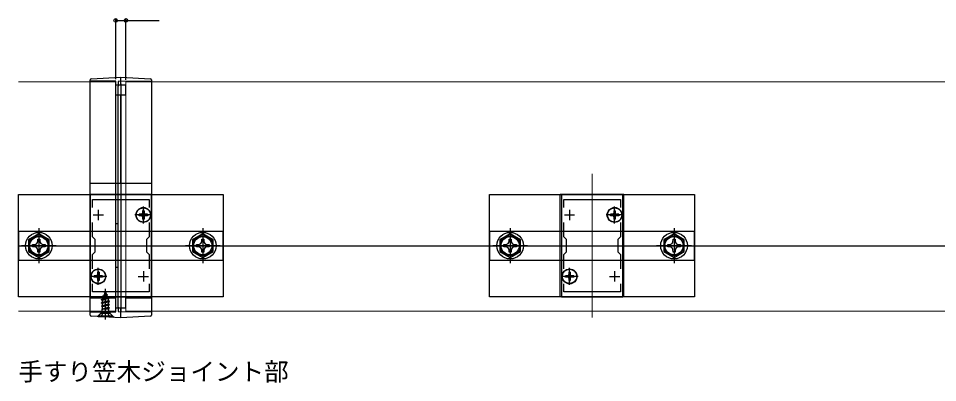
# Model space of a CAD drawing. Units: millimetres, scale not verified. Extents: x -875 to 875, y -1300 to 1294.
# Drawn here: x -310.5 to 138.1, y 439.7 to 617.6 of the extents above; entities that cross this region are included whole.
import ezdxf
from ezdxf.enums import TextEntityAlignment as Align

# ---------------------------------------------------------------- set-up
doc = ezdxf.new("R2010")
doc.units = ezdxf.units.MM
doc.header["$LTSCALE"] = 8
for name, color, linetype in [('0-1_USER1', 3, 'Continuous'), ('0-2_YKK_11', 7, 'Continuous'), ('0-5_YKK_13', 4, 'Continuous'), ('0-7_YKK_D', 6, 'Continuous'), ('0-9_YSS_K', 3, 'Continuous')]:
    doc.layers.add(name, color=color, linetype=linetype)
doc.layers.add('0-4_YKK_12', color=2, linetype='Continuous', lineweight=18)
doc.styles.add('ＭＳ ゴシック', font='')
doc.styles.get('ＭＳ ゴシック').set_extended_font_data('MS Gothic')

msp = doc.modelspace()

# ---------------------------------------------------------------- linework, layer by layer
at = {"layer": '0-2_YKK_11'}
for p, q in [((-274, 521.609), (-269, 521.609)), ((-271.5, 524.109), (-271.5, 519.109)), ((-252, 521.609), (-247, 521.609)), ((-249.5, 524.109), (-249.5, 519.109)), ((-44, 521.609), (-39, 521.609)), ((-41.5, 524.109), (-41.5, 519.109)), ((-22, 521.609), (-17, 521.609)), ((-19.5, 524.109), (-19.5, 519.109)), ((-271.5, 494.109), (-271.5, 489.109)), ((-249.5, 494.109), (-249.5, 489.109)), ((-41.5, 494.109), (-41.5, 489.109)), ((-19.5, 494.109), (-19.5, 489.109)), ((-274, 491.609), (-269, 491.609)), ((-252, 491.609), (-247, 491.609)), ((-44, 491.609), (-39, 491.609)), ((-22, 491.609), (-17, 491.609))]:
    msp.add_line(p, q, dxfattribs=at)
for points in [[(-275.5, 531.609), (-275.5, 481.609), (-245.5, 481.609), (-245.5, 531.609)], [(-45.5, 531.609), (-45.5, 481.609), (-15.5, 481.609), (-15.5, 531.609)]]:
    msp.add_lwpolyline(points, close=True, dxfattribs=at)
for points in [[(-274.3, 525.242), (-274.3, 529.109), (-246.7, 529.109), (-246.7, 525.242)], [(-44.3, 525.242), (-44.3, 529.109), (-16.7, 529.109), (-16.7, 525.242)], [(-274.3, 495.242), (-274.3, 502.309), (-273, 503.609), (-273, 509.609), (-274.3, 510.909), (-274.3, 517.976)], [(-246.7, 517.976), (-246.7, 510.909), (-248, 509.609), (-248, 503.609), (-246.7, 502.309), (-246.7, 495.242)], [(-44.3, 495.242), (-44.3, 502.309), (-43, 503.609), (-43, 509.609), (-44.3, 510.909), (-44.3, 517.976)], [(-16.7, 517.976), (-16.7, 510.909), (-18, 509.609), (-18, 503.609), (-16.7, 502.309), (-16.7, 495.242)], [(-246.7, 487.976), (-246.7, 484.109), (-274.3, 484.109), (-274.3, 487.976)], [(-16.7, 487.976), (-16.7, 484.109), (-44.3, 484.109), (-44.3, 487.976)]]:
    msp.add_lwpolyline(points, dxfattribs=at)
at = {"layer": '0-4_YKK_12'}
for p, q in [((-310.5, 586.609), (-275.5, 586.609)), ((-275.5, 586.609), (-263, 586.609)), ((-263, 474.609), (-263, 586.609)), ((-258, 474.609), (-258, 586.609)), ((-258, 586.609), (-245.5, 586.609)), ((-260.5, 471.609), (-260.5, 541.609)), ((-30.5, 471.609), (-30.5, 541.609)), ((-310.5, 474.609), (-275.5, 474.609)), ((-275.5, 474.609), (-263, 474.609)), ((-258, 474.609), (-245.5, 474.609))]:
    msp.add_line(p, q, dxfattribs=at)
for points in [[(-247.134, 586.609), (784.5, 586.609), (797, 586.609)], [(-247.134, 474.609), (784.5, 474.609), (797, 474.609)]]:
    msp.add_lwpolyline(points, dxfattribs=at)
at = {"layer": '0-5_YKK_13'}
for p, q in [((-275.031, 588.02), (-260.5, 588.909)), ((-260.5, 588.909), (-245.969, 588.02)), ((-263, 586.865), (-275.5, 586.909)), ((-275.5, 475.183), (-275.5, 584.723)), ((-263, 585.109), (-258, 585.109)), ((-263, 476.401), (-263, 584.562)), ((-245.5, 586.909), (-261.8, 586.767)), ((-261.8, 476.5), (-261.8, 584.464)), ((-260.5, 585.614), (-260.5, 474.236)), ((-260.5, 585.109), (-260.5, 585.551)), ((-258, 580.109), (-258, 585.109)), ((-245.5, 584.723), (-245.5, 475.183)), ((-258, 580.109), (-263, 580.109)), ((-260.5, 537.109), (-260.5, 580.109)), ((-275.5, 537.109), (-245.5, 537.109)), ((-15, 531.609), (-46, 531.609)), ((-15, 481.609), (-15, 531.609)), ((-249.5, 517.459), (-249.5, 525.759)), ((-19.5, 517.459), (-19.5, 525.759)), ((-245.35, 521.609), (-253.65, 521.609)), ((-251.55, 521.959), (-251.55, 521.259)), ((-250.35, 521.959), (-251.55, 521.959)), ((-250.35, 521.259), (-251.55, 521.259)), ((-249.15, 523.659), (-249.85, 523.659)), ((-249.85, 523.659), (-249.85, 522.459)), ((-249.85, 520.759), (-249.85, 519.559)), ((-249.15, 523.659), (-249.15, 522.459)), ((-249.15, 520.759), (-249.15, 519.559)), ((-247.45, 521.959), (-248.65, 521.959)), ((-247.45, 521.259), (-248.65, 521.259)), ((-247.45, 521.959), (-247.45, 521.259)), ((-15.35, 521.609), (-23.65, 521.609)), ((-21.55, 521.959), (-21.55, 521.259)), ((-20.35, 521.959), (-21.55, 521.959)), ((-20.35, 521.259), (-21.55, 521.259)), ((-19.15, 523.659), (-19.85, 523.659)), ((-19.85, 523.659), (-19.85, 522.459)), ((-19.85, 520.759), (-19.85, 519.559)), ((-19.15, 523.659), (-19.15, 522.459)), ((-19.15, 520.759), (-19.15, 519.559)), ((-17.45, 521.959), (-18.65, 521.959)), ((-17.45, 521.259), (-18.65, 521.259)), ((-17.45, 521.959), (-17.45, 521.259)), ((-261.8, 517.309), (-263, 517.309)), ((-249.15, 519.559), (-249.85, 519.559)), ((-19.15, 519.559), (-19.85, 519.559)), ((-300.5, 515.109), (-300.5, 498.109)), ((-220.5, 515.109), (-220.5, 498.109)), ((-70.5, 515.109), (-70.5, 498.109)), ((9.5, 515.109), (9.5, 498.109)), ((-301.023, 508.463), (-301.001, 509.709)), ((-221.023, 508.463), (-221.001, 509.709)), ((-71.023, 508.463), (-71.001, 509.709)), ((8.977, 508.463), (8.999, 509.709)), ((-292, 506.609), (-309, 506.609)), ((-212, 506.609), (-229, 506.609)), ((-62, 506.609), (-79, 506.609)), ((18, 506.609), (1, 506.609)), ((-271.15, 493.659), (-271.85, 493.659)), ((-271.85, 493.659), (-271.85, 492.459)), ((-271.5, 487.459), (-271.5, 495.759)), ((-271.15, 493.659), (-271.15, 492.459)), ((-261.8, 495.909), (-263, 495.909)), ((-41.15, 493.659), (-41.85, 493.659)), ((-41.85, 493.659), (-41.85, 492.459)), ((-41.5, 487.459), (-41.5, 495.759)), ((-41.15, 493.659), (-41.15, 492.459)), ((-267.35, 491.609), (-275.65, 491.609)), ((-273.55, 491.959), (-273.55, 491.259)), ((-272.35, 491.959), (-273.55, 491.959)), ((-272.35, 491.259), (-273.55, 491.259)), ((-271.85, 490.759), (-271.85, 489.559)), ((-271.15, 489.559), (-271.85, 489.559)), ((-271.15, 490.759), (-271.15, 489.559)), ((-269.45, 491.959), (-270.65, 491.959)), ((-269.45, 491.259), (-270.65, 491.259)), ((-269.45, 491.959), (-269.45, 491.259)), ((-37.35, 491.609), (-45.65, 491.609)), ((-43.55, 491.959), (-43.55, 491.259)), ((-42.35, 491.959), (-43.55, 491.959)), ((-42.35, 491.259), (-43.55, 491.259)), ((-41.85, 490.759), (-41.85, 489.559)), ((-41.15, 489.559), (-41.85, 489.559)), ((-41.15, 490.759), (-41.15, 489.559)), ((-39.45, 491.959), (-40.65, 491.959)), ((-39.45, 491.259), (-40.65, 491.259)), ((-39.45, 491.959), (-39.45, 491.259)), ((-268, 470.559), (-268, 485.554)), ((-275.5, 481.109), (-263, 481.109)), ((-270, 480.289), (-266.25, 481.084)), ((-270, 480.189), (-266.25, 480.984)), ((-270, 480.289), (-269.424, 480.622)), ((-270, 480.189), (-270, 480.289)), ((-270, 480.189), (-269.475, 479.886)), ((-266.634, 480.762), (-269.475, 479.886)), ((-269.032, 481.567), (-269.424, 480.622)), ((-269.424, 480.622), (-266.93, 481.477)), ((-269.4, 481.779), (-266.95, 482.574)), ((-269.4, 481.879), (-268.747, 482.256)), ((-269.4, 481.779), (-269.032, 481.567)), ((-269.032, 481.567), (-267.301, 482.371)), ((-268, 484.059), (-268.747, 482.256)), ((-268.747, 482.256), (-267.576, 483.035)), ((-268.6, 483.469), (-268.133, 483.739)), ((-268.6, 483.369), (-268.6, 483.469)), ((-268.6, 483.369), (-268.346, 483.223)), ((-268, 484.059), (-267.576, 483.035)), ((-267.576, 483.035), (-266.95, 482.674)), ((-267.301, 482.371), (-266.95, 482.574)), ((-267.301, 482.371), (-266.93, 481.477)), ((-266.95, 482.574), (-266.95, 482.674)), ((-266.93, 481.477), (-266.25, 481.084)), ((-266.634, 480.762), (-266.25, 480.984)), ((-266.634, 480.762), (-266.525, 480.498)), ((-266.525, 479.797), (-266.525, 480.498)), ((-266.25, 480.984), (-266.25, 481.084)), ((-266, 479.494), (-270, 478.699)), ((-270, 478.599), (-266, 479.394)), ((-270, 478.699), (-269.475, 479.002)), ((-270, 478.599), (-270, 478.699)), ((-270, 478.599), (-269.475, 478.296)), ((-270, 477.109), (-266, 477.904)), ((-266, 477.804), (-270, 477.009)), ((-270, 477.109), (-269.475, 477.412)), ((-270, 477.009), (-270, 477.109)), ((-270, 477.009), (-269.475, 476.706)), ((-269.779, 475.647), (-269.475, 475.822)), ((-266.365, 475.647), (-269.779, 475.647)), ((-269.635, 474.505), (-269.635, 475.647)), ((-269.475, 479.002), (-269.475, 479.886)), ((-269.475, 479.002), (-266.525, 479.797)), ((-266.525, 479.091), (-269.475, 478.296)), ((-269.475, 477.412), (-269.475, 478.296)), ((-269.475, 477.412), (-266.525, 478.207)), ((-266.525, 477.501), (-269.475, 476.706)), ((-269.475, 475.822), (-269.475, 476.706)), ((-269.475, 475.822), (-266.525, 476.617)), ((-269.358, 475.647), (-266, 476.314)), ((-266, 476.214), (-268.855, 475.647)), ((-266.525, 475.911), (-267.506, 475.647)), ((-266.525, 479.797), (-266, 479.494)), ((-266.525, 479.091), (-266, 479.394)), ((-266.525, 478.207), (-266.525, 479.091)), ((-266.525, 478.207), (-266, 477.904)), ((-266.525, 477.501), (-266, 477.804)), ((-266.525, 476.617), (-266.525, 477.501)), ((-266.525, 476.617), (-266, 476.314)), ((-266.525, 475.911), (-266, 476.214)), ((-266.525, 475.647), (-266.525, 475.911)), ((-266.365, 474.505), (-266.365, 475.647)), ((-266, 479.394), (-266, 479.494)), ((-266, 477.804), (-266, 477.904)), ((-266, 476.214), (-266, 476.314)), ((-258, 476.109), (-263, 476.109)), ((-260.5, 474.299), (-260.5, 476.109)), ((-275.5, 474.309), (-263, 474.353)), ((-270.25, 473.559), (-271.808, 472.001)), ((-271.5, 472.309), (-269.869, 473.94)), ((-271.5, 472.059), (-271.5, 472.309)), ((-271.5, 472.309), (-264.5, 472.309)), ((-271.5, 472.059), (-264.5, 472.059)), ((-270.25, 474.327), (-270.25, 473.559)), ((-265.75, 473.559), (-270.25, 473.559)), ((-266.25, 474.059), (-269.75, 474.059)), ((-266.855, 473.874), (-268, 474.483)), ((-265.95, 472.059), (-266.855, 473.874)), ((-265.75, 473.559), (-265.75, 474.343)), ((-263.695, 471.504), (-265.75, 473.559)), ((-261.8, 474.451), (-245.5, 474.309))]:
    msp.add_line(p, q, dxfattribs=at)
for points in [[(-260.5, 585.614), (-260.5, 585.959), (-260.5, 586.298), (-260.5, 586.632), (-260.5, 586.955), (-260.5, 587.261), (-260.5, 587.549), (-260.5, 587.819), (-260.5, 588.062), (-260.5, 588.279), (-260.5, 588.467), (-260.5, 588.624), (-260.5, 588.747), (-260.5, 588.837), (-260.5, 588.891), (-260.5, 588.909)], [(-275.5, 584.723), (-275.5, 585.061), (-275.5, 585.392), (-275.5, 585.715), (-275.5, 586.023), (-275.5, 586.311), (-275.5, 586.578), (-275.5, 586.817), (-275.5, 587.025), (-275.5, 587.2), (-275.5, 587.339), (-275.5, 587.439), (-275.5, 587.5), (-275.5, 587.521)], [(-263, 584.562), (-263, 584.84), (-263, 585.112), (-263, 585.379), (-263, 585.632), (-263, 585.869), (-263, 586.089), (-263, 586.285), (-263, 586.456), (-263, 586.601), (-263, 586.715), (-263, 586.798), (-263, 586.848), (-263, 586.865)], [(-261.8, 586.767), (-261.8, 586.75), (-261.8, 586.7), (-261.8, 586.617), (-261.8, 586.503), (-261.8, 586.36), (-261.8, 586.188), (-261.8, 585.992), (-261.8, 585.774), (-261.8, 585.535), (-261.8, 585.282), (-261.8, 585.017), (-261.8, 584.743), (-261.8, 584.464)], [(-245.5, 587.521), (-245.5, 587.5), (-245.5, 587.439), (-245.5, 587.339), (-245.5, 587.2), (-245.5, 587.025), (-245.5, 586.817), (-245.5, 586.578), (-245.5, 586.311), (-245.5, 586.023), (-245.5, 585.715), (-245.5, 585.392), (-245.5, 585.061), (-245.5, 584.723)], [(-15, 481.609), (-46, 481.609), (-46, 531.609)], [(-302.354, 506.086), (-303.6, 506.108), (-303.6, 507.11), (-302.354, 507.132)], [(-302.354, 507.132), (-301.485, 507.594), (-301.023, 508.463)], [(-301.001, 509.709), (-299.999, 509.709), (-299.977, 508.463)], [(-299.977, 508.463), (-299.515, 507.594), (-298.646, 507.132)], [(-298.646, 507.132), (-297.4, 507.11), (-297.4, 506.108), (-298.646, 506.086)], [(-222.354, 506.086), (-223.6, 506.108), (-223.6, 507.11), (-222.354, 507.132)], [(-222.354, 507.132), (-221.485, 507.594), (-221.023, 508.463)], [(-221.001, 509.709), (-219.999, 509.709), (-219.977, 508.463)], [(-219.977, 508.463), (-219.515, 507.594), (-218.646, 507.132)], [(-218.646, 507.132), (-217.4, 507.11), (-217.4, 506.108), (-218.646, 506.086)], [(-72.354, 506.086), (-73.6, 506.108), (-73.6, 507.11), (-72.354, 507.132)], [(-72.354, 507.132), (-71.485, 507.594), (-71.023, 508.463)], [(-71.001, 509.709), (-69.999, 509.709), (-69.977, 508.463)], [(-69.977, 508.463), (-69.515, 507.594), (-68.646, 507.132)], [(-68.646, 507.132), (-67.4, 507.11), (-67.4, 506.108), (-68.646, 506.086)], [(7.646, 506.086), (6.4, 506.108), (6.4, 507.11), (7.646, 507.132)], [(7.646, 507.132), (8.515, 507.594), (8.977, 508.463)], [(8.999, 509.709), (10.001, 509.709), (10.023, 508.463)], [(10.023, 508.463), (10.485, 507.594), (11.354, 507.132)], [(11.354, 507.132), (12.6, 507.11), (12.6, 506.108), (11.354, 506.086)], [(-301.023, 504.756), (-301.485, 505.624), (-302.354, 506.086)], [(-299.977, 504.756), (-299.999, 503.509), (-301.001, 503.509), (-301.023, 504.756)], [(-298.646, 506.086), (-299.515, 505.624), (-299.977, 504.756)], [(-221.023, 504.756), (-221.485, 505.624), (-222.354, 506.086)], [(-219.977, 504.756), (-219.999, 503.509), (-221.001, 503.509), (-221.023, 504.756)], [(-218.646, 506.086), (-219.515, 505.624), (-219.977, 504.756)], [(-71.023, 504.756), (-71.485, 505.624), (-72.354, 506.086)], [(-69.977, 504.756), (-69.999, 503.509), (-71.001, 503.509), (-71.023, 504.756)], [(-68.646, 506.086), (-69.515, 505.624), (-69.977, 504.756)], [(8.977, 504.756), (8.515, 505.624), (7.646, 506.086)], [(10.023, 504.756), (10.001, 503.509), (8.999, 503.509), (8.977, 504.756)], [(11.354, 506.086), (10.485, 505.624), (10.023, 504.756)], [(-269.4, 481.779), (-269.4, 481.879), (-266.95, 482.674)], [(-258, 476.109), (-258, 481.109), (-245.5, 481.109)], [(-263, 474.353), (-263, 474.367), (-263, 474.41), (-263, 474.482), (-263, 474.581), (-263, 474.706), (-263, 474.856), (-263, 475.028), (-263, 475.22), (-263, 475.431), (-263, 475.658), (-263, 475.895), (-263, 476.144), (-263, 476.401)], [(-261.8, 476.5), (-261.8, 476.244), (-261.8, 475.996), (-261.8, 475.758), (-261.8, 475.531), (-261.8, 475.321), (-261.8, 475.128), (-261.8, 474.955), (-261.8, 474.806), (-261.8, 474.681), (-261.8, 474.581), (-261.8, 474.51), (-261.8, 474.466), (-261.8, 474.451)], [(-275.5, 472.697), (-275.5, 472.71), (-275.5, 472.749), (-275.5, 472.815), (-275.5, 472.906), (-275.5, 473.021), (-275.5, 473.159), (-275.5, 473.32), (-275.5, 473.501), (-275.5, 473.7), (-275.5, 473.917), (-275.5, 474.15), (-275.5, 474.394), (-275.5, 474.648), (-275.5, 474.912), (-275.5, 475.183)], [(-245.969, 472.198), (-260.5, 471.309), (-275.031, 472.198)], [(-270.05, 472.059), (-269.145, 473.874), (-268, 474.483)], [(-264.5, 472.059), (-264.5, 472.309), (-266.131, 473.94)], [(-260.5, 471.309), (-260.5, 471.325), (-260.5, 471.371), (-260.5, 471.448), (-260.5, 471.555), (-260.5, 471.69), (-260.5, 471.853), (-260.5, 472.042), (-260.5, 472.256), (-260.5, 472.491), (-260.5, 472.746), (-260.5, 473.02), (-260.5, 473.307), (-260.5, 473.606), (-260.5, 473.917), (-260.5, 474.236)], [(-245.5, 475.183), (-245.5, 474.912), (-245.5, 474.648), (-245.5, 474.394), (-245.5, 474.15), (-245.5, 473.917), (-245.5, 473.7), (-245.5, 473.501), (-245.5, 473.32), (-245.5, 473.159), (-245.5, 473.021), (-245.5, 472.906), (-245.5, 472.815), (-245.5, 472.749), (-245.5, 472.71), (-245.5, 472.697)]]:
    msp.add_lwpolyline(points, dxfattribs=at)
for points in [[(-210.5, 531.609), (-210.5, 481.609), (-310.5, 481.609), (-310.5, 531.609)], [(19.5, 531.609), (19.5, 481.609), (-80.5, 481.609), (-80.5, 531.609)], [(-310.5, 499.609), (-210.5, 499.609), (-210.5, 513.609), (-310.5, 513.609)], [(-295.5, 509.496), (-300.5, 512.383), (-305.5, 509.496), (-305.5, 503.722), (-300.5, 500.836), (-295.5, 503.722)], [(-215.5, 509.496), (-220.5, 512.383), (-225.5, 509.496), (-225.5, 503.722), (-220.5, 500.836), (-215.5, 503.722)], [(-80.5, 499.609), (19.5, 499.609), (19.5, 513.609), (-80.5, 513.609)], [(-65.5, 509.496), (-70.5, 512.383), (-75.5, 509.496), (-75.5, 503.722), (-70.5, 500.836), (-65.5, 503.722)], [(14.5, 509.496), (9.5, 512.383), (4.5, 509.496), (4.5, 503.722), (9.5, 500.836), (14.5, 503.722)]]:
    msp.add_lwpolyline(points, close=True, dxfattribs=at)
for centre, radius in [((-249.5, 521.609), 3.65), ((-249.5, 521.609), 3.5), ((-19.5, 521.609), 3.65), ((-19.5, 521.609), 3.5), ((-300.5, 506.609), 6.5), ((-300.5, 506.609), 4.907), ((-220.5, 506.609), 6.5), ((-220.5, 506.609), 4.907), ((-70.5, 506.609), 6.5), ((-70.5, 506.609), 4.907), ((9.5, 506.609), 6.5), ((9.5, 506.609), 4.907), ((-300.5, 506.609), 4.432), ((-220.5, 506.609), 4.432), ((-70.5, 506.609), 4.432), ((9.5, 506.609), 4.432), ((-271.5, 491.609), 3.65), ((-271.5, 491.609), 3.5), ((-41.5, 491.609), 3.65), ((-41.5, 491.609), 3.5)]:
    msp.add_circle(centre, radius, dxfattribs=at)
for centre, radius, start, end in [((-275, 587.521), 0.5, 93.5, 180), ((-246, 587.521), 0.5, 0, 86.5), ((-250.35, 522.459), 0.5, 270, 0), ((-250.35, 520.759), 0.5, 0, 90), ((-248.65, 522.459), 0.5, 180, 270), ((-248.65, 520.759), 0.5, 90, 180), ((-20.35, 522.459), 0.5, 270, 0), ((-20.35, 520.759), 0.5, 0, 90), ((-18.65, 522.459), 0.5, 180, 270), ((-18.65, 520.759), 0.5, 90, 180), ((-272.35, 492.459), 0.5, 270, 0), ((-272.35, 490.759), 0.5, 0, 90), ((-270.65, 492.459), 0.5, 180, 270), ((-270.65, 490.759), 0.5, 90, 180), ((-42.35, 492.459), 0.5, 270, 0), ((-42.35, 490.759), 0.5, 0, 90), ((-40.65, 492.459), 0.5, 180, 270), ((-40.65, 490.759), 0.5, 90, 180), ((-275, 472.697), 0.5, 180, 266.5), ((-270.435, 474.505), 0.8, 315, 0), ((-265.565, 474.505), 0.8, 180, 225), ((-246, 472.697), 0.5, 273.5, 0)]:
    msp.add_arc(centre, radius, start, end, dxfattribs=at)
at = {"layer": '0-7_YKK_D'}
for p, q in [((-263, 587.865), (-263, 617.609)), ((-258, 587.609), (-258, 617.609))]:
    msp.add_line(p, q, dxfattribs=at)
msp.add_lwpolyline([(-263, 616.609), (-258, 616.609), (-241.807, 616.609)], dxfattribs=at)
for centre in [(-263, 616.609), (-258, 616.609)]:
    msp.add_circle(centre, 0.875, dxfattribs=at)
at = {"layer": '0-9_YSS_K'}
msp.add_line((-310.5, 506.609), (852.5, 506.609), dxfattribs=at)

# ---------------------------------------------------------------- texts
at = {"layer": '0-1_USER1', "style": 'ＭＳ ゴシック'}
msp.add_text('手すり笠木ジョイント部', height=8.798, dxfattribs=at).set_placement((-310.555, 438.059), align=Align.BOTTOM_LEFT)

doc.saveas('drawing.dxf')
